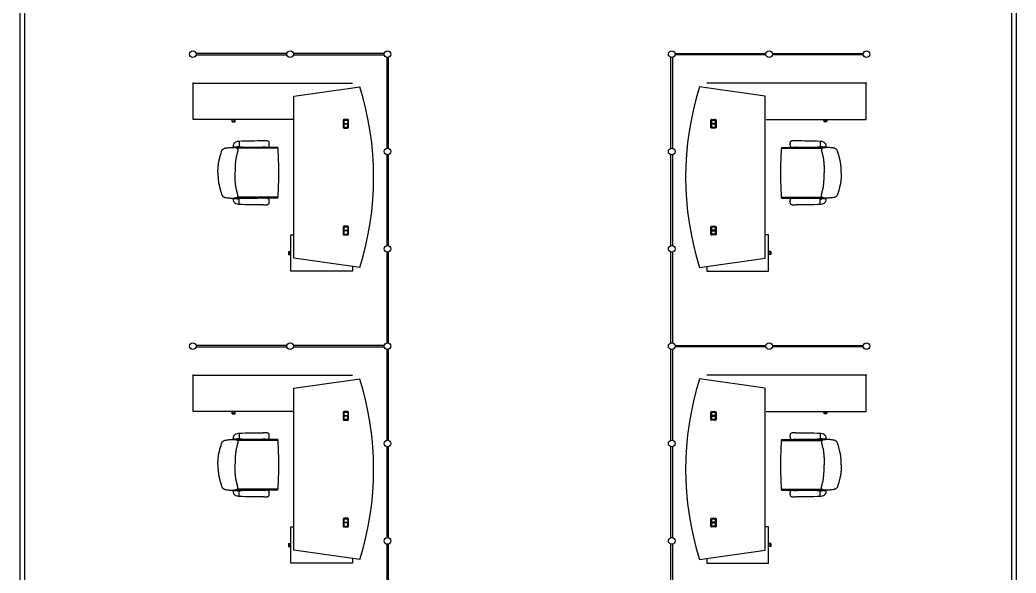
# Model space of a CAD drawing. Header units: millimetres. Extents: x 391350 to 515311, y -283575 to -199845.
# Drawn here: x 404895 to 416148, y -267232 to -260981 of the extents above; entities that cross this region are included whole.
import ezdxf

# ---------------------------------------------------------------- set-up
doc = ezdxf.new("R2010")
doc.units = ezdxf.units.MM

msp = doc.modelspace()

# ---------------------------------------------------------------- linework, layer by layer
at = {"color": 0}
for p, q in [((404895, -259873), (404895, -277348)), ((404945, -259873), (404945, -277348)), ((416098, -259873), (416098, -277348)), ((416148, -259873), (416148, -277360)), ((407911, -261359), (406886, -261359)), ((406886, -261376), (407911, -261376)), ((409011, -261359), (407986, -261359)), ((407986, -261376), (409011, -261376)), ((409040, -261405), (409040, -262430)), ((409057, -262430), (409057, -261405)), ((412249, -262430), (412249, -261405)), ((412266, -261405), (412266, -262430)), ((412295, -261359), (413320, -261359)), ((413320, -261376), (412295, -261376)), ((413395, -261359), (414420, -261359)), ((414420, -261376), (413395, -261376)), ((406851, -261697), (408651, -261697)), ((406851, -262107), (406851, -261697)), ((407991, -261843), (408734, -261738)), ((413315, -261843), (412572, -261738)), ((414455, -261697), (412655, -261697)), ((414455, -262107), (414455, -261697)), ((407991, -263673), (407991, -261843)), ((413315, -263673), (413315, -261843)), ((407981, -262107), (406851, -262107)), ((407293, -262120), (407293, -262107)), ((407293, -262132), (407293, -262120)), ((407293, -262120), (407327, -262120)), ((407293, -262132), (407327, -262132)), ((407327, -262120), (407327, -262107)), ((407327, -262132), (407327, -262120)), ((408547, -262112), (408547, -262198)), ((408599, -262106), (408553, -262106)), ((408553, -262196), (408553, -262114)), ((408553, -262114), (408553, -262154)), ((408553, -262152), (408598, -262152)), ((408553, -262154), (408598, -262154)), ((408598, -262155), (408553, -262155)), ((408553, -262155), (408553, -262196)), ((408598, -262157), (408553, -262157)), ((408597, -262112), (408555, -262112)), ((408555, -262112), (408597, -262112)), ((408598, -262114), (408598, -262154)), ((408598, -262196), (408598, -262155)), ((408599, -262114), (408599, -262196)), ((408605, -262198), (408605, -262112)), ((412701, -262198), (412701, -262112)), ((412707, -262106), (412753, -262106)), ((412707, -262114), (412707, -262196)), ((412708, -262114), (412708, -262154)), ((412753, -262152), (412708, -262152)), ((412753, -262154), (412708, -262154)), ((412708, -262155), (412753, -262155)), ((412708, -262196), (412708, -262155)), ((412708, -262157), (412753, -262157)), ((412709, -262112), (412751, -262112)), ((412751, -262112), (412709, -262112)), ((412753, -262196), (412753, -262114)), ((412753, -262114), (412753, -262154)), ((412753, -262155), (412753, -262196)), ((412759, -262112), (412759, -262198)), ((413325, -262107), (414455, -262107)), ((413979, -262120), (413979, -262107)), ((414013, -262120), (413979, -262120)), ((413979, -262132), (413979, -262120)), ((414012, -262132), (413979, -262132)), ((414012, -262132), (414012, -262120)), ((414013, -262120), (414013, -262107)), ((408553, -262204), (408599, -262204)), ((408555, -262197), (408597, -262197)), ((408597, -262198), (408555, -262198)), ((412753, -262204), (412707, -262204)), ((412751, -262197), (412709, -262197)), ((412709, -262198), (412751, -262198)), ((407303, -262418, 0), (407342, -262418, 0)), ((407307, -262418, 0), (407312, -262421, 0)), ((407332, -262418, 0), (407312, -262418, 0)), ((407316, -262418, 0), (407314, -262418, 0)), ((407315, -262418, 0), (407328, -262418, 0)), ((407328, -262418, 0), (407329, -262418, 0)), ((407337, -262418, 0), (407332, -262421, 0)), ((407372, -262414, 0), (407358, -262414, 0)), ((407372, -262354, 0), (407369, -262354, 0)), ((407372, -262354, 0), (407372, -262415, 0)), ((407711, -262384, 0), (407711, -262383, 0)), ((407711, -262384, 0), (407711, -262385, 0)), ((413594, -262384, 0), (413594, -262383, 0)), ((413594, -262384, 0), (413594, -262385, 0)), ((413934, -262354, 0), (413934, -262415, 0)), ((413934, -262354, 0), (413937, -262354, 0)), ((413934, -262414, 0), (413948, -262414, 0)), ((414003, -262418, 0), (413964, -262418, 0)), ((413969, -262418, 0), (413974, -262421, 0)), ((413974, -262418, 0), (413994, -262418, 0)), ((413978, -262418, 0), (413976, -262418, 0)), ((413990, -262418, 0), (413978, -262418, 0)), ((413990, -262418, 0), (413992, -262418, 0)), ((413999, -262418, 0), (413994, -262421, 0)), ((407315, -262421, 0), (407312, -262421, 0)), ((407329, -262421, 0), (407315, -262421, 0)), ((407332, -262421, 0), (407329, -262421, 0)), ((407633, -262422), (407342, -262422)), ((407804, -262432), (407350, -262432)), ((407636, -262421), (407636, -262421)), ((407666, -262419), (407640, -262419)), ((407669, -262421), (407669, -262421)), ((407807, -262422), (407673, -262422)), ((407809, -262425), (407806, -262433)), ((409040, -262505), (409040, -263530)), ((409057, -263530), (409057, -262505)), ((412249, -263530), (412249, -262505)), ((412266, -262505), (412266, -263530)), ((413497, -262425), (413500, -262433)), ((413499, -262422), (413633, -262422)), ((413502, -262432), (413956, -262432)), ((413637, -262421), (413637, -262421)), ((413640, -262419), (413666, -262419)), ((413670, -262421), (413670, -262421)), ((413673, -262422), (413964, -262422)), ((413974, -262421, 0), (413977, -262421, 0)), ((413977, -262421, 0), (413991, -262421, 0)), ((413991, -262421, 0), (413994, -262421, 0)), ((407131, -262708), (407131, -262709)), ((407131, -262709), (407131, -262708)), ((414174, -262708), (414174, -262709)), ((414174, -262709), (414174, -262708)), ((407303, -262998, 0), (407342, -262998, 0)), ((407307, -262998, 0), (407312, -262995, 0)), ((407315, -262995, 0), (407312, -262995, 0)), ((407332, -262998, 0), (407312, -262998, 0)), ((407316, -262998, 0), (407314, -262998, 0)), ((407329, -262995, 0), (407315, -262995, 0)), ((407315, -262998, 0), (407328, -262998, 0)), ((407328, -262998, 0), (407329, -262998, 0)), ((407332, -262995, 0), (407329, -262995, 0)), ((407337, -262998, 0), (407332, -262995, 0)), ((407633, -262994), (407342, -262994)), ((407804, -262984), (407350, -262984)), ((407372, -263002, 0), (407358, -263002, 0)), ((407372, -263062, 0), (407369, -263062, 0)), ((407372, -263063, 0), (407372, -263002, 0)), ((407636, -262996), (407636, -262996)), ((407666, -262997), (407640, -262997)), ((407669, -262996), (407669, -262996)), ((407807, -262994), (407673, -262994)), ((407711, -263032, 0), (407711, -263031, 0)), ((407711, -263032, 0), (407711, -263033, 0)), ((407809, -262992), (407806, -262984)), ((413497, -262992), (413500, -262984)), ((413499, -262994), (413633, -262994)), ((413502, -262984), (413956, -262984)), ((413594, -263032, 0), (413594, -263031, 0)), ((413594, -263032, 0), (413594, -263033, 0)), ((413637, -262996), (413637, -262996)), ((413640, -262997), (413666, -262997)), ((413670, -262996), (413670, -262996)), ((413673, -262994), (413964, -262994)), ((413934, -263063, 0), (413934, -263002, 0)), ((413934, -263002, 0), (413948, -263002, 0)), ((413934, -263062, 0), (413937, -263062, 0)), ((414003, -262998, 0), (413964, -262998, 0)), ((413969, -262998, 0), (413974, -262995, 0)), ((413974, -262995, 0), (413977, -262995, 0)), ((413974, -262998, 0), (413994, -262998, 0)), ((413978, -262998, 0), (413976, -262998, 0)), ((413977, -262995, 0), (413991, -262995, 0)), ((413990, -262998, 0), (413978, -262998, 0)), ((413990, -262998, 0), (413992, -262998, 0)), ((413991, -262995, 0), (413994, -262995, 0)), ((413999, -262998, 0), (413994, -262995, 0)), ((408547, -263318), (408547, -263404)), ((408599, -263312), (408553, -263312)), ((408597, -263318), (408555, -263318)), ((408555, -263318), (408597, -263318)), ((408605, -263404), (408605, -263318)), ((412701, -263404), (412701, -263318)), ((412707, -263312), (412753, -263312)), ((412709, -263318), (412751, -263318)), ((412751, -263318), (412709, -263318)), ((412759, -263318), (412759, -263404)), ((407954, -263819), (407954, -263408)), ((407954, -263408), (407991, -263408)), ((408553, -263320), (408553, -263360)), ((408553, -263402), (408553, -263320)), ((408553, -263358), (408598, -263358)), ((408553, -263360), (408598, -263360)), ((408598, -263361), (408553, -263361)), ((408553, -263361), (408553, -263402)), ((408598, -263363), (408553, -263363)), ((408553, -263410), (408599, -263410)), ((408555, -263403), (408597, -263403)), ((408597, -263404), (408555, -263404)), ((408598, -263320), (408598, -263360)), ((408598, -263402), (408598, -263361)), ((408599, -263320), (408599, -263402)), ((412707, -263320), (412707, -263402)), ((412753, -263410), (412707, -263410)), ((412708, -263320), (412708, -263360)), ((412753, -263358), (412708, -263358)), ((412753, -263360), (412708, -263360)), ((412708, -263361), (412753, -263361)), ((412708, -263402), (412708, -263361)), ((412708, -263363), (412753, -263363)), ((412751, -263403), (412709, -263403)), ((412709, -263404), (412751, -263404)), ((412753, -263320), (412753, -263360)), ((412753, -263402), (412753, -263320)), ((412753, -263361), (412753, -263402)), ((413352, -263408), (413315, -263408)), ((413352, -263819), (413352, -263408)), ((407929, -263596), (407929, -263630)), ((407929, -263596), (407941, -263596)), ((407929, -263630), (407941, -263630)), ((407941, -263596), (407941, -263630)), ((407941, -263596), (407954, -263596)), ((407941, -263630), (407954, -263630)), ((409040, -263605), (409040, -264630)), ((409057, -264630), (409057, -263605)), ((412249, -264630), (412249, -263605)), ((412266, -263605), (412266, -264630)), ((413365, -263596), (413352, -263596)), ((413365, -263630), (413352, -263630)), ((413365, -263596), (413365, -263630)), ((413377, -263596), (413365, -263596)), ((413377, -263630), (413365, -263630)), ((413377, -263596), (413377, -263630)), ((408734, -263777), (407991, -263673)), ((408651, -263765), (408651, -263819)), ((412572, -263777), (413315, -263673)), ((412655, -263765), (412655, -263819)), ((408651, -263819), (407954, -263819)), ((412655, -263819), (413352, -263819)), ((407911, -264659), (406886, -264659)), ((409011, -264659), (407986, -264659)), ((412295, -264659), (413320, -264659)), ((413395, -264659), (414420, -264659)), ((406886, -264676), (407911, -264676)), ((407986, -264676), (409011, -264676)), ((409040, -264705), (409040, -265730)), ((409057, -265730), (409057, -264705)), ((412249, -265730), (412249, -264705)), ((412266, -264705), (412266, -265730)), ((413320, -264676), (412295, -264676)), ((414420, -264676), (413395, -264676)), ((406851, -264997), (408651, -264997)), ((406851, -265407), (406851, -264997)), ((414455, -264997), (412655, -264997)), ((414455, -265407), (414455, -264997)), ((407991, -265143), (408734, -265038)), ((413315, -265143), (412572, -265038)), ((407991, -266973), (407991, -265143)), ((413315, -266973), (413315, -265143)), ((407981, -265407), (406851, -265407)), ((407293, -265420), (407293, -265407)), ((407293, -265432), (407293, -265420)), ((407293, -265420), (407327, -265420)), ((407293, -265432), (407327, -265432)), ((407327, -265420), (407327, -265407)), ((407327, -265432), (407327, -265420)), ((408547, -265412), (408547, -265498)), ((408599, -265406), (408553, -265406)), ((408553, -265496), (408553, -265414)), ((408553, -265414), (408553, -265454)), ((408553, -265452), (408598, -265452)), ((408553, -265454), (408598, -265454)), ((408598, -265455), (408553, -265455)), ((408553, -265455), (408553, -265496)), ((408597, -265412), (408555, -265412)), ((408555, -265412), (408597, -265412)), ((408598, -265414), (408598, -265454)), ((408598, -265496), (408598, -265455)), ((408599, -265414), (408599, -265496)), ((408605, -265498), (408605, -265412)), ((412701, -265498), (412701, -265412)), ((412707, -265406), (412753, -265406)), ((412707, -265414), (412707, -265496)), ((412708, -265414), (412708, -265454)), ((412753, -265452), (412708, -265452)), ((412753, -265454), (412708, -265454)), ((412708, -265455), (412753, -265455)), ((412708, -265496), (412708, -265455)), ((412709, -265412), (412751, -265412)), ((412751, -265412), (412709, -265412)), ((412753, -265496), (412753, -265414)), ((412753, -265414), (412753, -265454)), ((412753, -265455), (412753, -265496)), ((412759, -265412), (412759, -265498)), ((413325, -265407), (414455, -265407)), ((413979, -265420), (413979, -265407)), ((414013, -265420), (413979, -265420)), ((413979, -265432), (413979, -265420)), ((414012, -265432), (413979, -265432)), ((414012, -265432), (414012, -265420)), ((414013, -265420), (414013, -265407)), ((408598, -265457), (408553, -265457)), ((408553, -265504), (408599, -265504)), ((408555, -265497), (408597, -265497)), ((408597, -265498), (408555, -265498)), ((412753, -265504), (412707, -265504)), ((412708, -265457), (412753, -265457)), ((412751, -265497), (412709, -265497)), ((412709, -265498), (412751, -265498)), ((407372, -265654, 0), (407369, -265654, 0)), ((407372, -265654, 0), (407372, -265715, 0)), ((413934, -265654, 0), (413934, -265715, 0)), ((413934, -265654, 0), (413937, -265654, 0)), ((407303, -265718, 0), (407342, -265718, 0)), ((407307, -265718, 0), (407312, -265721, 0)), ((407332, -265718, 0), (407312, -265718, 0)), ((407315, -265721, 0), (407312, -265721, 0)), ((407316, -265718, 0), (407314, -265718, 0)), ((407315, -265718, 0), (407328, -265718, 0)), ((407329, -265721, 0), (407315, -265721, 0)), ((407328, -265718, 0), (407329, -265718, 0)), ((407332, -265721, 0), (407329, -265721, 0)), ((407337, -265718, 0), (407332, -265721, 0)), ((407633, -265722), (407342, -265722)), ((407804, -265732), (407350, -265732)), ((407372, -265714, 0), (407358, -265714, 0)), ((407636, -265721), (407636, -265721)), ((407666, -265719), (407640, -265719)), ((407669, -265721), (407669, -265721)), ((407807, -265722), (407673, -265722)), ((407711, -265684, 0), (407711, -265683, 0)), ((407711, -265684, 0), (407711, -265685, 0)), ((407809, -265725), (407806, -265733)), ((413497, -265725), (413500, -265733)), ((413499, -265722), (413633, -265722)), ((413502, -265732), (413956, -265732)), ((413594, -265684, 0), (413594, -265683, 0)), ((413594, -265684, 0), (413594, -265685, 0)), ((413637, -265721), (413637, -265721)), ((413640, -265719), (413666, -265719)), ((413670, -265721), (413670, -265721)), ((413673, -265722), (413964, -265722)), ((413934, -265714, 0), (413948, -265714, 0)), ((414003, -265718, 0), (413964, -265718, 0)), ((413969, -265718, 0), (413974, -265721, 0)), ((413974, -265718, 0), (413994, -265718, 0)), ((413974, -265721, 0), (413977, -265721, 0)), ((413978, -265718, 0), (413976, -265718, 0)), ((413977, -265721, 0), (413991, -265721, 0)), ((413990, -265718, 0), (413978, -265718, 0)), ((413990, -265718, 0), (413992, -265718, 0)), ((413991, -265721, 0), (413994, -265721, 0)), ((413999, -265718, 0), (413994, -265721, 0)), ((409040, -265805), (409040, -266830)), ((409057, -266830), (409057, -265805)), ((412249, -266830), (412249, -265805)), ((412266, -265805), (412266, -266830)), ((407131, -266008), (407131, -266009)), ((407131, -266009), (407131, -266008)), ((414174, -266008), (414174, -266009)), ((414174, -266009), (414174, -266008)), ((407303, -266298, 0), (407342, -266298, 0)), ((407307, -266298, 0), (407312, -266295, 0)), ((407315, -266295, 0), (407312, -266295, 0)), ((407332, -266298, 0), (407312, -266298, 0)), ((407316, -266298, 0), (407314, -266298, 0)), ((407329, -266295, 0), (407315, -266295, 0)), ((407315, -266298, 0), (407328, -266298, 0)), ((407328, -266298, 0), (407329, -266298, 0)), ((407332, -266295, 0), (407329, -266295, 0)), ((407337, -266298, 0), (407332, -266295, 0)), ((407633, -266294), (407342, -266294)), ((407804, -266284), (407350, -266284)), ((407372, -266302, 0), (407358, -266302, 0)), ((407372, -266363, 0), (407372, -266302, 0)), ((407636, -266296), (407636, -266296)), ((407666, -266297), (407640, -266297)), ((407669, -266296), (407669, -266296)), ((407807, -266294), (407673, -266294)), ((407711, -266332, 0), (407711, -266331, 0)), ((407711, -266332, 0), (407711, -266333, 0)), ((407809, -266292), (407806, -266284)), ((413497, -266292), (413500, -266284)), ((413499, -266294), (413633, -266294)), ((413502, -266284), (413956, -266284)), ((413594, -266332, 0), (413594, -266331, 0)), ((413594, -266332, 0), (413594, -266333, 0)), ((413637, -266296), (413637, -266296)), ((413640, -266297), (413666, -266297)), ((413670, -266296), (413670, -266296)), ((413673, -266294), (413964, -266294)), ((413934, -266363, 0), (413934, -266302, 0)), ((413934, -266302, 0), (413948, -266302, 0)), ((414003, -266298, 0), (413964, -266298, 0)), ((413969, -266298, 0), (413974, -266295, 0)), ((413974, -266295, 0), (413977, -266295, 0)), ((413974, -266298, 0), (413994, -266298, 0)), ((413978, -266298, 0), (413976, -266298, 0)), ((413977, -266295, 0), (413991, -266295, 0)), ((413990, -266298, 0), (413978, -266298, 0)), ((413990, -266298, 0), (413992, -266298, 0)), ((413991, -266295, 0), (413994, -266295, 0)), ((413999, -266298, 0), (413994, -266295, 0)), ((407372, -266362, 0), (407369, -266362, 0)), ((413934, -266362, 0), (413937, -266362, 0)), ((408547, -266618), (408547, -266704)), ((408599, -266612), (408553, -266612)), ((408553, -266620), (408553, -266660)), ((408553, -266702), (408553, -266620)), ((408553, -266658), (408598, -266658)), ((408553, -266660), (408598, -266660)), ((408598, -266661), (408553, -266661)), ((408553, -266661), (408553, -266702)), ((408598, -266663), (408553, -266663)), ((408597, -266618), (408555, -266618)), ((408555, -266618), (408597, -266618)), ((408598, -266620), (408598, -266660)), ((408598, -266702), (408598, -266661)), ((408599, -266620), (408599, -266702)), ((408605, -266704), (408605, -266618)), ((412701, -266704), (412701, -266618)), ((412707, -266612), (412753, -266612)), ((412707, -266620), (412707, -266702)), ((412708, -266620), (412708, -266660)), ((412753, -266658), (412708, -266658)), ((412753, -266660), (412708, -266660)), ((412708, -266661), (412753, -266661)), ((412708, -266702), (412708, -266661)), ((412708, -266663), (412753, -266663)), ((412709, -266618), (412751, -266618)), ((412751, -266618), (412709, -266618)), ((412753, -266620), (412753, -266660)), ((412753, -266702), (412753, -266620)), ((412753, -266661), (412753, -266702)), ((412759, -266618), (412759, -266704)), ((407954, -267119), (407954, -266708)), ((407954, -266708), (407991, -266708)), ((408553, -266710), (408599, -266710)), ((408555, -266703), (408597, -266703)), ((408597, -266704), (408555, -266704)), ((412753, -266710), (412707, -266710)), ((412751, -266703), (412709, -266703)), ((412709, -266704), (412751, -266704)), ((413352, -266708), (413315, -266708)), ((413352, -267119), (413352, -266708)), ((407929, -266896), (407929, -266930)), ((407929, -266896), (407941, -266896)), ((407941, -266896), (407941, -266930)), ((407941, -266896), (407954, -266896)), ((409040, -266905), (409040, -267930)), ((409057, -267930), (409057, -266905)), ((412249, -267930), (412249, -266905)), ((412266, -266905), (412266, -267930)), ((413365, -266896), (413352, -266896)), ((413365, -266896), (413365, -266930)), ((413377, -266896), (413365, -266896)), ((413377, -266896), (413377, -266930)), ((407929, -266930), (407941, -266930)), ((407941, -266930), (407954, -266930)), ((408734, -267077), (407991, -266973)), ((412572, -267077), (413315, -266973)), ((413365, -266930), (413352, -266930)), ((413377, -266930), (413365, -266930)), ((408651, -267119), (407954, -267119)), ((408651, -267065), (408651, -267119)), ((412655, -267065), (412655, -267119)), ((412655, -267119), (413352, -267119))]:
    msp.add_line(p, q, dxfattribs=at)
at = {"color": 0, "extrusion": (0, 0, -1), "flags": 128}
for points in [[(-407132, -262708), (-407132, -262697), (-407132, -262686), (-407132, -262675), (-407133, -262663), (-407133, -262652), (-407134, -262641), (-407135, -262629), (-407137, -262618), (-407138, -262607), (-407140, -262596), (-407142, -262585), (-407144, -262574), (-407147, -262563), (-407150, -262552), (-407152, -262541), (-407155, -262530), (-407161, -262509), (-407168, -262487), (-407174, -262465), (-407175, -262462), (-407176, -262460), (-407177, -262457), (-407178, -262455), (-407180, -262452), (-407181, -262450), (-407183, -262448), (-407185, -262446), (-407187, -262444), (-407189, -262442), (-407192, -262440), (-407194, -262438), (-407196, -262437), (-407199, -262436), (-407201, -262434), (-407204, -262433), (-407207, -262432), (-407209, -262431), (-407212, -262431), (-407215, -262430), (-407220, -262429), (-407226, -262428), (-407237, -262426), (-407248, -262425), (-407260, -262424), (-407271, -262423), (-407282, -262423), (-407293, -262422), (-407304, -262422), (-407310, -262422), (-407316, -262422), (-407322, -262423), (-407328, -262423), (-407330, -262423), (-407333, -262424), (-407336, -262425), (-407339, -262426), (-407341, -262427), (-407344, -262428), (-407346, -262429), (-407348, -262431), (-407350, -262433), (-407351, -262434), (-407352, -262435), (-407353, -262437), (-407353, -262438), (-407355, -262440), (-407355, -262443), (-407356, -262446), (-407356, -262449), (-407356, -262452), (-407356, -262455), (-407356, -262457), (-407356, -262460), (-407355, -262463), (-407354, -262469), (-407353, -262474), (-407350, -262485), (-407347, -262496), (-407344, -262507), (-407341, -262518), (-407339, -262529), (-407337, -262540), (-407335, -262551), (-407334, -262562), (-407332, -262573), (-407331, -262585), (-407330, -262596), (-407328, -262607), (-407328, -262618), (-407327, -262630), (-407326, -262641), (-407326, -262652), (-407325, -262663), (-407325, -262686), (-407324, -262708)], [(-414174, -262708), (-414174, -262697), (-414174, -262686), (-414174, -262675), (-414173, -262663), (-414173, -262652), (-414172, -262641), (-414170, -262629), (-414169, -262618), (-414167, -262607), (-414166, -262596), (-414164, -262585), (-414161, -262574), (-414159, -262563), (-414156, -262552), (-414154, -262541), (-414151, -262530), (-414144, -262509), (-414138, -262487), (-414132, -262465), (-414131, -262462), (-414130, -262460), (-414129, -262457), (-414127, -262455), (-414126, -262452), (-414124, -262450), (-414123, -262448), (-414121, -262446), (-414119, -262444), (-414117, -262442), (-414114, -262440), (-414112, -262438), (-414109, -262437), (-414107, -262436), (-414104, -262434), (-414102, -262433), (-414099, -262432), (-414097, -262431), (-414094, -262431), (-414091, -262430), (-414086, -262429), (-414080, -262428), (-414069, -262426), (-414057, -262425), (-414046, -262424), (-414035, -262423), (-414024, -262423), (-414013, -262422), (-414001, -262422), (-413996, -262422), (-413990, -262422), (-413984, -262423), (-413978, -262423), (-413975, -262423), (-413973, -262424), (-413970, -262425), (-413967, -262426), (-413965, -262427), (-413962, -262428), (-413960, -262429), (-413958, -262431), (-413956, -262433), (-413955, -262434), (-413954, -262435), (-413953, -262437), (-413952, -262438), (-413951, -262440), (-413950, -262443), (-413950, -262446), (-413950, -262449), (-413949, -262452), (-413950, -262455), (-413950, -262457), (-413950, -262460), (-413950, -262463), (-413952, -262469), (-413953, -262474), (-413956, -262485), (-413959, -262496), (-413962, -262507), (-413964, -262518), (-413967, -262529), (-413969, -262540), (-413971, -262551), (-413972, -262562), (-413974, -262573), (-413975, -262585), (-413976, -262596), (-413977, -262607), (-413978, -262618), (-413979, -262630), (-413980, -262641), (-413980, -262652), (-413981, -262663), (-413981, -262686), (-413981, -262708)], [(-407132, -266008), (-407132, -265997), (-407132, -265986), (-407132, -265975), (-407133, -265963), (-407133, -265952), (-407134, -265941), (-407135, -265929), (-407137, -265918), (-407138, -265907), (-407140, -265896), (-407142, -265885), (-407144, -265874), (-407147, -265863), (-407150, -265852), (-407152, -265841), (-407155, -265830), (-407161, -265809), (-407168, -265787), (-407174, -265765), (-407175, -265762), (-407176, -265760), (-407177, -265757), (-407178, -265755), (-407180, -265752), (-407181, -265750), (-407183, -265748), (-407185, -265746), (-407187, -265744), (-407189, -265742), (-407192, -265740), (-407194, -265738), (-407196, -265737), (-407199, -265736), (-407201, -265734), (-407204, -265733), (-407207, -265732), (-407209, -265731), (-407212, -265731), (-407215, -265730), (-407220, -265729), (-407226, -265728), (-407237, -265726), (-407248, -265725), (-407260, -265724), (-407271, -265723), (-407282, -265723), (-407293, -265722), (-407304, -265722), (-407310, -265722), (-407316, -265722), (-407322, -265723), (-407328, -265723), (-407330, -265723), (-407333, -265724), (-407336, -265725), (-407339, -265726), (-407341, -265727), (-407344, -265728), (-407346, -265729), (-407348, -265731), (-407350, -265733), (-407351, -265734), (-407352, -265735), (-407353, -265737), (-407353, -265738), (-407355, -265740), (-407355, -265743), (-407356, -265746), (-407356, -265749), (-407356, -265752), (-407356, -265755), (-407356, -265757), (-407356, -265760), (-407355, -265763), (-407354, -265769), (-407353, -265774), (-407350, -265785), (-407347, -265796), (-407344, -265807), (-407341, -265818), (-407339, -265829), (-407337, -265840), (-407335, -265851), (-407334, -265862), (-407332, -265873), (-407331, -265885), (-407330, -265896), (-407328, -265907), (-407328, -265918), (-407327, -265930), (-407326, -265941), (-407326, -265952), (-407325, -265963), (-407325, -265986), (-407324, -266008)], [(-414174, -266008), (-414174, -265997), (-414174, -265986), (-414174, -265975), (-414173, -265963), (-414173, -265952), (-414172, -265941), (-414170, -265929), (-414169, -265918), (-414167, -265907), (-414166, -265896), (-414164, -265885), (-414161, -265874), (-414159, -265863), (-414156, -265852), (-414154, -265841), (-414151, -265830), (-414144, -265809), (-414138, -265787), (-414132, -265765), (-414131, -265762), (-414130, -265760), (-414129, -265757), (-414127, -265755), (-414126, -265752), (-414124, -265750), (-414123, -265748), (-414121, -265746), (-414119, -265744), (-414117, -265742), (-414114, -265740), (-414112, -265738), (-414109, -265737), (-414107, -265736), (-414104, -265734), (-414102, -265733), (-414099, -265732), (-414097, -265731), (-414094, -265731), (-414091, -265730), (-414086, -265729), (-414080, -265728), (-414069, -265726), (-414057, -265725), (-414046, -265724), (-414035, -265723), (-414024, -265723), (-414013, -265722), (-414001, -265722), (-413996, -265722), (-413990, -265722), (-413984, -265723), (-413978, -265723), (-413975, -265723), (-413973, -265724), (-413970, -265725), (-413967, -265726), (-413965, -265727), (-413962, -265728), (-413960, -265729), (-413958, -265731), (-413956, -265733), (-413955, -265734), (-413954, -265735), (-413953, -265737), (-413952, -265738), (-413951, -265740), (-413950, -265743), (-413950, -265746), (-413950, -265749), (-413949, -265752), (-413950, -265755), (-413950, -265757), (-413950, -265760), (-413950, -265763), (-413952, -265769), (-413953, -265774), (-413956, -265785), (-413959, -265796), (-413962, -265807), (-413964, -265818), (-413967, -265829), (-413969, -265840), (-413971, -265851), (-413972, -265862), (-413974, -265873), (-413975, -265885), (-413976, -265896), (-413977, -265907), (-413978, -265918), (-413979, -265930), (-413980, -265941), (-413980, -265952), (-413981, -265963), (-413981, -265986), (-413981, -266008)]]:
    msp.add_lwpolyline(points, dxfattribs=at)
at = {"color": 0, "flags": 128}
for points in [[(407132, -262708), (407132, -262720), (407132, -262731), (407132, -262742), (407133, -262754), (407133, -262765), (407134, -262776), (407135, -262787), (407137, -262799), (407138, -262810), (407140, -262821), (407142, -262832), (407144, -262843), (407147, -262854), (407150, -262865), (407152, -262876), (407155, -262887), (407161, -262908), (407168, -262930), (407174, -262952), (407175, -262955), (407176, -262957), (407177, -262960), (407178, -262962), (407180, -262965), (407181, -262967), (407183, -262969), (407185, -262971), (407187, -262973), (407189, -262975), (407192, -262977), (407194, -262979), (407196, -262980), (407199, -262981), (407201, -262983), (407204, -262984), (407207, -262985), (407209, -262986), (407212, -262986), (407215, -262987), (407220, -262988), (407226, -262989), (407237, -262990), (407248, -262992), (407260, -262993), (407271, -262994), (407282, -262994), (407293, -262995), (407304, -262995), (407310, -262995), (407316, -262995), (407322, -262994), (407328, -262994), (407330, -262993), (407333, -262993), (407336, -262992), (407339, -262991), (407341, -262990), (407344, -262989), (407346, -262988), (407348, -262986), (407350, -262984), (407351, -262983), (407352, -262982), (407353, -262980), (407353, -262979), (407355, -262977), (407355, -262974), (407356, -262971), (407356, -262968), (407356, -262965), (407356, -262962), (407356, -262959), (407356, -262957), (407355, -262954), (407354, -262948), (407353, -262943), (407350, -262932), (407347, -262921), (407344, -262910), (407341, -262899), (407339, -262888), (407337, -262877), (407335, -262866), (407334, -262855), (407332, -262844), (407331, -262832), (407330, -262821), (407328, -262810), (407328, -262799), (407327, -262787), (407326, -262776), (407326, -262765), (407325, -262754), (407325, -262731), (407324, -262708)], [(414174, -262708), (414174, -262720), (414174, -262731), (414174, -262742), (414173, -262754), (414173, -262765), (414172, -262776), (414170, -262787), (414169, -262799), (414167, -262810), (414166, -262821), (414164, -262832), (414161, -262843), (414159, -262854), (414156, -262865), (414154, -262876), (414151, -262887), (414144, -262908), (414138, -262930), (414132, -262952), (414131, -262955), (414130, -262957), (414129, -262960), (414127, -262962), (414126, -262965), (414124, -262967), (414123, -262969), (414121, -262971), (414119, -262973), (414117, -262975), (414114, -262977), (414112, -262979), (414109, -262980), (414107, -262981), (414104, -262983), (414102, -262984), (414099, -262985), (414097, -262986), (414094, -262986), (414091, -262987), (414086, -262988), (414080, -262989), (414069, -262990), (414057, -262992), (414046, -262993), (414035, -262994), (414024, -262994), (414013, -262995), (414001, -262995), (413996, -262995), (413990, -262995), (413984, -262994), (413978, -262994), (413975, -262993), (413973, -262993), (413970, -262992), (413967, -262991), (413965, -262990), (413962, -262989), (413960, -262988), (413958, -262986), (413956, -262984), (413955, -262983), (413954, -262982), (413953, -262980), (413952, -262979), (413951, -262977), (413950, -262974), (413950, -262971), (413950, -262968), (413949, -262965), (413950, -262962), (413950, -262959), (413950, -262957), (413950, -262954), (413952, -262948), (413953, -262943), (413956, -262932), (413959, -262921), (413962, -262910), (413964, -262899), (413967, -262888), (413969, -262877), (413971, -262866), (413972, -262855), (413974, -262844), (413975, -262832), (413976, -262821), (413977, -262810), (413978, -262799), (413979, -262787), (413980, -262776), (413980, -262765), (413981, -262754), (413981, -262731), (413981, -262708)], [(407132, -266008), (407132, -266020), (407132, -266031), (407132, -266042), (407133, -266054), (407133, -266065), (407134, -266076), (407135, -266087), (407137, -266099), (407138, -266110), (407140, -266121), (407142, -266132), (407144, -266143), (407147, -266154), (407150, -266165), (407152, -266176), (407155, -266187), (407161, -266208), (407168, -266230), (407174, -266252), (407175, -266255), (407176, -266257), (407177, -266260), (407178, -266262), (407180, -266265), (407181, -266267), (407183, -266269), (407185, -266271), (407187, -266273), (407189, -266275), (407192, -266277), (407194, -266279), (407196, -266280), (407199, -266281), (407201, -266283), (407204, -266284), (407207, -266285), (407209, -266286), (407212, -266286), (407215, -266287), (407220, -266288), (407226, -266289), (407237, -266290), (407248, -266292), (407260, -266293), (407271, -266294), (407282, -266294), (407293, -266295), (407304, -266295), (407310, -266295), (407316, -266295), (407322, -266294), (407328, -266294), (407330, -266293), (407333, -266293), (407336, -266292), (407339, -266291), (407341, -266290), (407344, -266289), (407346, -266288), (407348, -266286), (407350, -266284), (407351, -266283), (407352, -266282), (407353, -266280), (407353, -266279), (407355, -266277), (407355, -266274), (407356, -266271), (407356, -266268), (407356, -266265), (407356, -266262), (407356, -266259), (407356, -266257), (407355, -266254), (407354, -266248), (407353, -266243), (407350, -266232), (407347, -266221), (407344, -266210), (407341, -266199), (407339, -266188), (407337, -266177), (407335, -266166), (407334, -266155), (407332, -266144), (407331, -266132), (407330, -266121), (407328, -266110), (407328, -266099), (407327, -266087), (407326, -266076), (407326, -266065), (407325, -266054), (407325, -266031), (407324, -266008)], [(414174, -266008), (414174, -266020), (414174, -266031), (414174, -266042), (414173, -266054), (414173, -266065), (414172, -266076), (414170, -266087), (414169, -266099), (414167, -266110), (414166, -266121), (414164, -266132), (414161, -266143), (414159, -266154), (414156, -266165), (414154, -266176), (414151, -266187), (414144, -266208), (414138, -266230), (414132, -266252), (414131, -266255), (414130, -266257), (414129, -266260), (414127, -266262), (414126, -266265), (414124, -266267), (414123, -266269), (414121, -266271), (414119, -266273), (414117, -266275), (414114, -266277), (414112, -266279), (414109, -266280), (414107, -266281), (414104, -266283), (414102, -266284), (414099, -266285), (414097, -266286), (414094, -266286), (414091, -266287), (414086, -266288), (414080, -266289), (414069, -266290), (414057, -266292), (414046, -266293), (414035, -266294), (414024, -266294), (414013, -266295), (414001, -266295), (413996, -266295), (413990, -266295), (413984, -266294), (413978, -266294), (413975, -266293), (413973, -266293), (413970, -266292), (413967, -266291), (413965, -266290), (413962, -266289), (413960, -266288), (413958, -266286), (413956, -266284), (413955, -266283), (413954, -266282), (413953, -266280), (413952, -266279), (413951, -266277), (413950, -266274), (413950, -266271), (413950, -266268), (413949, -266265), (413950, -266262), (413950, -266259), (413950, -266257), (413950, -266254), (413952, -266248), (413953, -266243), (413956, -266232), (413959, -266221), (413962, -266210), (413964, -266199), (413967, -266188), (413969, -266177), (413971, -266166), (413972, -266155), (413974, -266144), (413975, -266132), (413976, -266121), (413977, -266110), (413978, -266099), (413979, -266087), (413980, -266076), (413980, -266065), (413981, -266054), (413981, -266031), (413981, -266008)]]:
    msp.add_lwpolyline(points, dxfattribs=at)
at = {"color": 0}
for centre in [(406848, -261368), (407948, -261368), (409048, -261368), (412258, -261368), (413358, -261368), (414458, -261368), (409048, -262468), (412258, -262468), (409048, -263568), (412258, -263568), (406848, -264668), (407948, -264668), (409048, -264668), (412258, -264668), (413358, -264668), (414458, -264668), (409048, -265768), (412258, -265768), (409048, -266868), (412258, -266868)]:
    msp.add_circle(centre, 38, dxfattribs=at)
for centre, radius, start, end in [((405501, -262758), 3390, 342.5003, 17.4997), ((415805, -262758), 3390, 162.5003, 197.4997), ((408553, -262112), 6, 90, 180), ((408555, -262114), 2, 90, 180), ((408555, -262114), 1.5, 90, 180), ((408597, -262114), 2, 0, 90), ((408597, -262114), 1.5, 0, 90), ((408599, -262112), 6, 0, 90), ((412707, -262112), 6, 90, 180), ((412709, -262114), 2, 90, 180), ((412709, -262114), 1.5, 90, 180), ((412751, -262114), 2, 0, 90), ((412751, -262114), 1.5, 0, 90), ((412753, -262112), 6, 0, 90), ((408553, -262198), 6, 180, 270), ((408555, -262196), 2, 180, 270), ((408555, -262196), 1.5, 180, 270), ((408597, -262196), 2, 270, 0), ((408597, -262196), 1.5, 270, 0), ((408599, -262198), 6, 270, 0), ((412707, -262198), 6, 180, 270), ((412709, -262196), 2, 180, 270), ((412709, -262196), 1.5, 180, 270), ((412751, -262196), 2, 270, 0), ((412751, -262196), 1.5, 270, 0), ((412753, -262198), 6, 270, 0), ((407601, -262436, 0), 300, 169.5623, 176.2553), ((407303, -262417, 0), 1.5, 176.2553, 270), ((407405, -262495, 0), 150, 123.806, 131.1159), ((407601, -262436, 0), 300, 169.529, 169.5623), ((407307, -262382, 0), 0.5, 131.1159, 169.5623), ((407405, -262495, 0), 150, 131.1159, 131.1825), ((407377, -262453, 0), 100, 106.1237, 123.806), ((407358, -262449, 0), 35, 90, 117.6604), ((407369, -262424, 0), 70, 90, 106.1237), ((407633, -269249, 0), 6900, 89.8927, 92.1625), ((407372, -262354, 0), 0.8, 92.1625, 180), ((407633, -255520, 0), 6900, 267.8375, 270.1073), ((407372, -262415, 0), 0.8, 180, 267.8375), ((407661, -263610, 0), 1262, 88.8285, 90.7164), ((407687, -262386, 0), 37.4, 69.7407, 89.7876), ((407687, -262383, 0), 37.4, 270.2124, 290.2593), ((407695, -262364, 0), 13.7, 31.5291, 70.5701), ((407695, -262405, 0), 13.7, 289.4299, 328.4709), ((407688, -262368, 0), 22.5, 7.9869, 31.2718), ((407688, -262400, 0), 22.5, 328.7282, 352.0131), ((407651, -262376, 0), 59.9, 2.607, 10.5296), ((407651, -262393, 0), 59.9, 349.4704, 357.393), ((407475, -262386, 0), 237, 0.5676, 2.9749), ((407475, -262383, 0), 237, 357.0251, 359.4324), ((413831, -262386, 0), 237, 177.0251, 179.4324), ((413831, -262383, 0), 237, 180.5676, 182.9749), ((413655, -262376, 0), 59.9, 169.4704, 177.393), ((413655, -262393, 0), 59.9, 182.607, 190.5296), ((413618, -262368, 0), 22.5, 148.7282, 172.0131), ((413618, -262400, 0), 22.5, 187.9869, 211.2718), ((413610, -262364, 0), 13.7, 109.4299, 148.4709), ((413610, -262405, 0), 13.7, 211.5291, 250.5701), ((413619, -262386, 0), 37.4, 90.2124, 110.2593), ((413619, -262383, 0), 37.4, 249.7407, 269.7876), ((413644, -263610, 0), 1262, 89.2836, 91.1715), ((413673, -269249, 0), 6900, 87.8375, 90.1073), ((413673, -255520, 0), 6900, 269.8927, 272.1625), ((413933, -262354, 0), 0.8, 0, 87.8375), ((413933, -262415, 0), 0.8, 272.1625, 0), ((413937, -262424, 0), 70, 73.8763, 90), ((413948, -262449, 0), 35, 62.3396, 90), ((413929, -262453, 0), 100, 56.194, 73.8763), ((413901, -262495, 0), 150, 48.8841, 56.194), ((413705, -262436, 0), 300, 3.7447, 10.4377), ((413705, -262436, 0), 300, 10.4377, 10.471), ((413999, -262382, 0), 0.5, 10.4377, 48.8841), ((413901, -262495, 0), 150, 48.8175, 48.8841), ((414003, -262417, 0), 1.5, 270, 3.7447), ((407342, -262438), 16, 90, 117.9094), ((407633, -262417), 5, 270, 315), ((407640, -262424), 5, 90, 135), ((407661, -261159, 0), 1262, 269.2836, 271.1715), ((407666, -262424), 5, 45, 90), ((407673, -262417), 5, 225, 270), ((407804, -262439), 7, 3.0846, 90), ((407807, -262424), 2, 334.1492, 90), ((402813, -262708), 5006, 0, 3.0846), ((418493, -262708), 5006, 176.9154, 180), ((413502, -262439), 7, 90, 176.9154), ((413499, -262424), 2, 90, 205.8508), ((413644, -261159, 0), 1262, 268.8285, 270.7164), ((413633, -262417), 5, 270, 315), ((413640, -262424), 5, 90, 135), ((413666, -262424), 5, 45, 90), ((413673, -262417), 5, 225, 270), ((413964, -262438), 16, 62.0906, 90), ((402813, -262708), 5006, 356.9154, 0), ((418493, -262708), 5006, 180, 183.0846), ((407804, -262977), 7, 270, 356.9154), ((413502, -262977), 7, 183.0846, 270), ((407303, -263000, 0), 1.5, 90, 183.7447), ((407601, -262980, 0), 300, 183.7447, 190.4377), ((407405, -262922, 0), 150, 228.8841, 236.194), ((407405, -262922, 0), 150, 228.8175, 228.8841), ((407307, -263035, 0), 0.5, 190.4377, 228.8841), ((407601, -262980, 0), 300, 190.4377, 190.471), ((407377, -262964, 0), 100, 236.194, 253.8763), ((407342, -262978), 16, 242.0906, 270), ((407358, -262967, 0), 35, 242.3396, 270), ((407369, -262992, 0), 70, 253.8763, 270), ((407633, -269897, 0), 6900, 89.8927, 92.1625), ((407372, -263002, 0), 0.8, 92.1625, 180), ((407633, -256168, 0), 6900, 267.8375, 270.1073), ((407372, -263063, 0), 0.8, 180, 267.8375), ((407633, -262999), 5, 45, 90), ((407640, -262992), 5, 225, 270), ((407661, -264258, 0), 1262, 88.8285, 90.7164), ((407661, -261807, 0), 1262, 269.2836, 271.1715), ((407666, -262992), 5, 270, 315), ((407673, -262999), 5, 90, 135), ((407687, -263034, 0), 37.4, 69.7407, 89.7876), ((407687, -263031, 0), 37.4, 270.2124, 290.2593), ((407695, -263012, 0), 13.7, 31.5291, 70.5701), ((407695, -263053, 0), 13.7, 289.4299, 328.4709), ((407688, -263016, 0), 22.5, 7.9869, 31.2718), ((407688, -263048, 0), 22.5, 328.7282, 352.0131), ((407651, -263024, 0), 59.9, 2.607, 10.5296), ((407651, -263041, 0), 59.9, 349.4704, 357.393), ((407475, -263034, 0), 237, 0.5676, 2.9749), ((407475, -263031, 0), 237, 357.0251, 359.4324), ((407807, -262992), 2, 270, 25.8508), ((413499, -262992), 2, 154.1492, 270), ((413831, -263034, 0), 237, 177.0251, 179.4324), ((413831, -263031, 0), 237, 180.5676, 182.9749), ((413655, -263024, 0), 59.9, 169.4704, 177.393), ((413655, -263041, 0), 59.9, 182.607, 190.5296), ((413618, -263016, 0), 22.5, 148.7282, 172.0131), ((413618, -263048, 0), 22.5, 187.9869, 211.2718), ((413610, -263012, 0), 13.7, 109.4299, 148.4709), ((413610, -263053, 0), 13.7, 211.5291, 250.5701), ((413619, -263034, 0), 37.4, 90.2124, 110.2593), ((413619, -263031, 0), 37.4, 249.7407, 269.7876), ((413644, -264258, 0), 1262, 89.2836, 91.1715), ((413644, -261807, 0), 1262, 268.8285, 270.7164), ((413633, -262999), 5, 45, 90), ((413640, -262992), 5, 225, 270), ((413673, -269897, 0), 6900, 87.8375, 90.1073), ((413673, -256168, 0), 6900, 269.8927, 272.1625), ((413666, -262992), 5, 270, 315), ((413673, -262999), 5, 90, 135), ((413933, -263002, 0), 0.8, 0, 87.8375), ((413933, -263063, 0), 0.8, 272.1625, 0), ((413937, -262992, 0), 70, 270, 286.1237), ((413948, -262967, 0), 35, 270, 297.6604), ((413929, -262964, 0), 100, 286.1237, 303.806), ((413964, -262978), 16, 270, 297.9094), ((413901, -262922, 0), 150, 303.806, 311.1159), ((413705, -262980, 0), 300, 349.5623, 356.2553), ((413901, -262922, 0), 150, 311.1159, 311.1825), ((413999, -263035, 0), 0.5, 311.1159, 349.5623), ((413705, -262980, 0), 300, 349.529, 349.5623), ((414003, -263000, 0), 1.5, 356.2553, 90), ((408553, -263318), 6, 90, 180), ((408555, -263320), 2, 90, 180), ((408555, -263320), 1.5, 90, 180), ((408597, -263320), 2, 0, 90), ((408597, -263320), 1.5, 0, 90), ((408599, -263318), 6, 0, 90), ((412707, -263318), 6, 90, 180), ((412709, -263320), 2, 90, 180), ((412709, -263320), 1.5, 90, 180), ((412751, -263320), 2, 0, 90), ((412751, -263320), 1.5, 0, 90), ((412753, -263318), 6, 0, 90), ((408553, -263404), 6, 180, 270), ((408555, -263402), 1.5, 180, 270), ((408555, -263402), 2, 180, 270), ((408597, -263402), 1.5, 270, 0), ((408597, -263402), 2, 270, 0), ((408599, -263404), 6, 270, 0), ((412707, -263404), 6, 180, 270), ((412709, -263402), 2, 180, 270), ((412709, -263402), 1.5, 180, 270), ((412751, -263402), 1.5, 270, 0), ((412751, -263402), 2, 270, 0), ((412753, -263404), 6, 270, 0), ((405501, -266058), 3390, 342.5003, 17.4997), ((415805, -266058), 3390, 162.5003, 197.4997), ((408553, -265412), 6, 90, 180), ((408555, -265414), 2, 90, 180), ((408555, -265414), 1.5, 90, 180), ((408597, -265414), 2, 0, 90), ((408597, -265414), 1.5, 0, 90), ((408599, -265412), 6, 0, 90), ((412707, -265412), 6, 90, 180), ((412709, -265414), 2, 90, 180), ((412709, -265414), 1.5, 90, 180), ((412751, -265414), 2, 0, 90), ((412751, -265414), 1.5, 0, 90), ((412753, -265412), 6, 0, 90), ((408553, -265498), 6, 180, 270), ((408555, -265496), 2, 180, 270), ((408555, -265496), 1.5, 180, 270), ((408597, -265496), 2, 270, 0), ((408597, -265496), 1.5, 270, 0), ((408599, -265498), 6, 270, 0), ((412707, -265498), 6, 180, 270), ((412709, -265496), 2, 180, 270), ((412709, -265496), 1.5, 180, 270), ((412751, -265496), 2, 270, 0), ((412751, -265496), 1.5, 270, 0), ((412753, -265498), 6, 270, 0), ((407405, -265795, 0), 150, 123.806, 131.1159), ((407601, -265736, 0), 300, 169.529, 169.5623), ((407307, -265682, 0), 0.5, 131.1159, 169.5623), ((407405, -265795, 0), 150, 131.1159, 131.1825), ((407377, -265753, 0), 100, 106.1237, 123.806), ((407369, -265724, 0), 70, 90, 106.1237), ((407633, -272549, 0), 6900, 89.8927, 92.1625), ((407372, -265654, 0), 0.8, 92.1625, 180), ((407661, -266910, 0), 1262, 88.8285, 90.7164), ((407687, -265686, 0), 37.4, 69.7407, 89.7876), ((407695, -265664, 0), 13.7, 31.5291, 70.5701), ((407688, -265668, 0), 22.5, 7.9869, 31.2718), ((407651, -265676, 0), 59.9, 2.607, 10.5296), ((407475, -265686, 0), 237, 0.5676, 2.9749), ((413831, -265686, 0), 237, 177.0251, 179.4324), ((413655, -265676, 0), 59.9, 169.4704, 177.393), ((413618, -265668, 0), 22.5, 148.7282, 172.0131), ((413610, -265664, 0), 13.7, 109.4299, 148.4709), ((413619, -265686, 0), 37.4, 90.2124, 110.2593), ((413644, -266910, 0), 1262, 89.2836, 91.1715), ((413673, -272549, 0), 6900, 87.8375, 90.1073), ((413933, -265654, 0), 0.8, 0, 87.8375), ((413937, -265724, 0), 70, 73.8763, 90), ((413929, -265753, 0), 100, 56.194, 73.8763), ((413901, -265795, 0), 150, 48.8841, 56.194), ((413705, -265736, 0), 300, 10.4377, 10.471), ((413999, -265682, 0), 0.5, 10.4377, 48.8841), ((413901, -265795, 0), 150, 48.8175, 48.8841), ((407601, -265736, 0), 300, 169.5623, 176.2553), ((407303, -265717, 0), 1.5, 176.2553, 270), ((407342, -265738), 16, 90, 117.9094), ((407358, -265749, 0), 35, 90, 117.6604), ((407633, -258820, 0), 6900, 267.8375, 270.1073), ((407372, -265715, 0), 0.8, 180, 267.8375), ((407633, -265717), 5, 270, 315), ((407640, -265724), 5, 90, 135), ((407661, -264459, 0), 1262, 269.2836, 271.1715), ((407666, -265724), 5, 45, 90), ((407673, -265717), 5, 225, 270), ((407687, -265683, 0), 37.4, 270.2124, 290.2593), ((407695, -265705, 0), 13.7, 289.4299, 328.4709), ((407688, -265700, 0), 22.5, 328.7282, 352.0131), ((407651, -265693, 0), 59.9, 349.4704, 357.393), ((407475, -265683, 0), 237, 357.0251, 359.4324), ((407804, -265739), 7, 3.0846, 90), ((407807, -265724), 2, 334.1492, 90), ((402813, -266008), 5006, 0, 3.0846), ((418493, -266008), 5006, 176.9154, 180), ((413502, -265739), 7, 90, 176.9154), ((413499, -265724), 2, 90, 205.8508), ((413831, -265683, 0), 237, 180.5676, 182.9749), ((413655, -265693, 0), 59.9, 182.607, 190.5296), ((413618, -265700, 0), 22.5, 187.9869, 211.2718), ((413610, -265705, 0), 13.7, 211.5291, 250.5701), ((413619, -265683, 0), 37.4, 249.7407, 269.7876), ((413644, -264459, 0), 1262, 268.8285, 270.7164), ((413633, -265717), 5, 270, 315), ((413640, -265724), 5, 90, 135), ((413673, -258820, 0), 6900, 269.8927, 272.1625), ((413666, -265724), 5, 45, 90), ((413673, -265717), 5, 225, 270), ((413933, -265715, 0), 0.8, 272.1625, 0), ((413948, -265749, 0), 35, 62.3396, 90), ((413964, -265738), 16, 62.0906, 90), ((413705, -265736, 0), 300, 3.7447, 10.4377), ((414003, -265717, 0), 1.5, 270, 3.7447), ((402813, -266008), 5006, 356.9154, 0), ((418493, -266008), 5006, 180, 183.0846), ((407303, -266300, 0), 1.5, 90, 183.7447), ((407601, -266280, 0), 300, 183.7447, 190.4377), ((407405, -266222, 0), 150, 228.8841, 236.194), ((407405, -266222, 0), 150, 228.8175, 228.8841), ((407307, -266335, 0), 0.5, 190.4377, 228.8841), ((407601, -266280, 0), 300, 190.4377, 190.471), ((407377, -266264, 0), 100, 236.194, 253.8763), ((407342, -266278), 16, 242.0906, 270), ((407358, -266267, 0), 35, 242.3396, 270), ((407633, -273197, 0), 6900, 89.8927, 92.1625), ((407372, -266302, 0), 0.8, 92.1625, 180), ((407633, -266299), 5, 45, 90), ((407640, -266292), 5, 225, 270), ((407661, -267558, 0), 1262, 88.8285, 90.7164), ((407666, -266292), 5, 270, 315), ((407673, -266299), 5, 90, 135), ((407687, -266334, 0), 37.4, 69.7407, 89.7876), ((407695, -266312, 0), 13.7, 31.5291, 70.5701), ((407688, -266316, 0), 22.5, 7.9869, 31.2718), ((407688, -266348, 0), 22.5, 328.7282, 352.0131), ((407651, -266324, 0), 59.9, 2.607, 10.5296), ((407651, -266341, 0), 59.9, 349.4704, 357.393), ((407475, -266334, 0), 237, 0.5676, 2.9749), ((407475, -266331, 0), 237, 357.0251, 359.4324), ((407804, -266277), 7, 270, 356.9154), ((407807, -266292), 2, 270, 25.8508), ((413502, -266277), 7, 183.0846, 270), ((413499, -266292), 2, 154.1492, 270), ((413831, -266334, 0), 237, 177.0251, 179.4324), ((413831, -266331, 0), 237, 180.5676, 182.9749), ((413655, -266324, 0), 59.9, 169.4704, 177.393), ((413655, -266341, 0), 59.9, 182.607, 190.5296), ((413618, -266316, 0), 22.5, 148.7282, 172.0131), ((413618, -266348, 0), 22.5, 187.9869, 211.2718), ((413610, -266312, 0), 13.7, 109.4299, 148.4709), ((413619, -266334, 0), 37.4, 90.2124, 110.2593), ((413644, -267558, 0), 1262, 89.2836, 91.1715), ((413633, -266299), 5, 45, 90), ((413640, -266292), 5, 225, 270), ((413673, -273197, 0), 6900, 87.8375, 90.1073), ((413666, -266292), 5, 270, 315), ((413673, -266299), 5, 90, 135), ((413933, -266302, 0), 0.8, 0, 87.8375), ((413948, -266267, 0), 35, 270, 297.6604), ((413929, -266264, 0), 100, 286.1237, 303.806), ((413964, -266278), 16, 270, 297.9094), ((413901, -266222, 0), 150, 303.806, 311.1159), ((413705, -266280, 0), 300, 349.5623, 356.2553), ((413901, -266222, 0), 150, 311.1159, 311.1825), ((413999, -266335, 0), 0.5, 311.1159, 349.5623), ((413705, -266280, 0), 300, 349.529, 349.5623), ((414003, -266300, 0), 1.5, 356.2553, 90), ((407369, -266292, 0), 70, 253.8763, 270), ((407633, -259468, 0), 6900, 267.8375, 270.1073), ((407372, -266363, 0), 0.8, 180, 267.8375), ((407661, -265107, 0), 1262, 269.2836, 271.1715), ((407687, -266331, 0), 37.4, 270.2124, 290.2593), ((407695, -266353, 0), 13.7, 289.4299, 328.4709), ((413610, -266353, 0), 13.7, 211.5291, 250.5701), ((413619, -266331, 0), 37.4, 249.7407, 269.7876), ((413644, -265107, 0), 1262, 268.8285, 270.7164), ((413673, -259468, 0), 6900, 269.8927, 272.1625), ((413933, -266363, 0), 0.8, 272.1625, 0), ((413937, -266292, 0), 70, 270, 286.1237), ((408553, -266618), 6, 90, 180), ((408555, -266620), 2, 90, 180), ((408555, -266620), 1.5, 90, 180), ((408597, -266620), 2, 0, 90), ((408597, -266620), 1.5, 0, 90), ((408599, -266618), 6, 0, 90), ((412707, -266618), 6, 90, 180), ((412709, -266620), 2, 90, 180), ((412709, -266620), 1.5, 90, 180), ((412751, -266620), 2, 0, 90), ((412751, -266620), 1.5, 0, 90), ((412753, -266618), 6, 0, 90), ((408553, -266704), 6, 180, 270), ((408555, -266702), 1.5, 180, 270), ((408555, -266702), 2, 180, 270), ((408597, -266702), 1.5, 270, 0), ((408597, -266702), 2, 270, 0), ((408599, -266704), 6, 270, 0), ((412707, -266704), 6, 180, 270), ((412709, -266702), 2, 180, 270), ((412709, -266702), 1.5, 180, 270), ((412751, -266702), 1.5, 270, 0), ((412751, -266702), 2, 270, 0), ((412753, -266704), 6, 270, 0)]:
    msp.add_arc(centre, radius, start, end, dxfattribs=at)
for p in [(406851, -261697), (414455, -261697), (406851, -264997), (414455, -264997)]:
    msp.add_point(p, dxfattribs=at)

doc.saveas('drawing.dxf')
